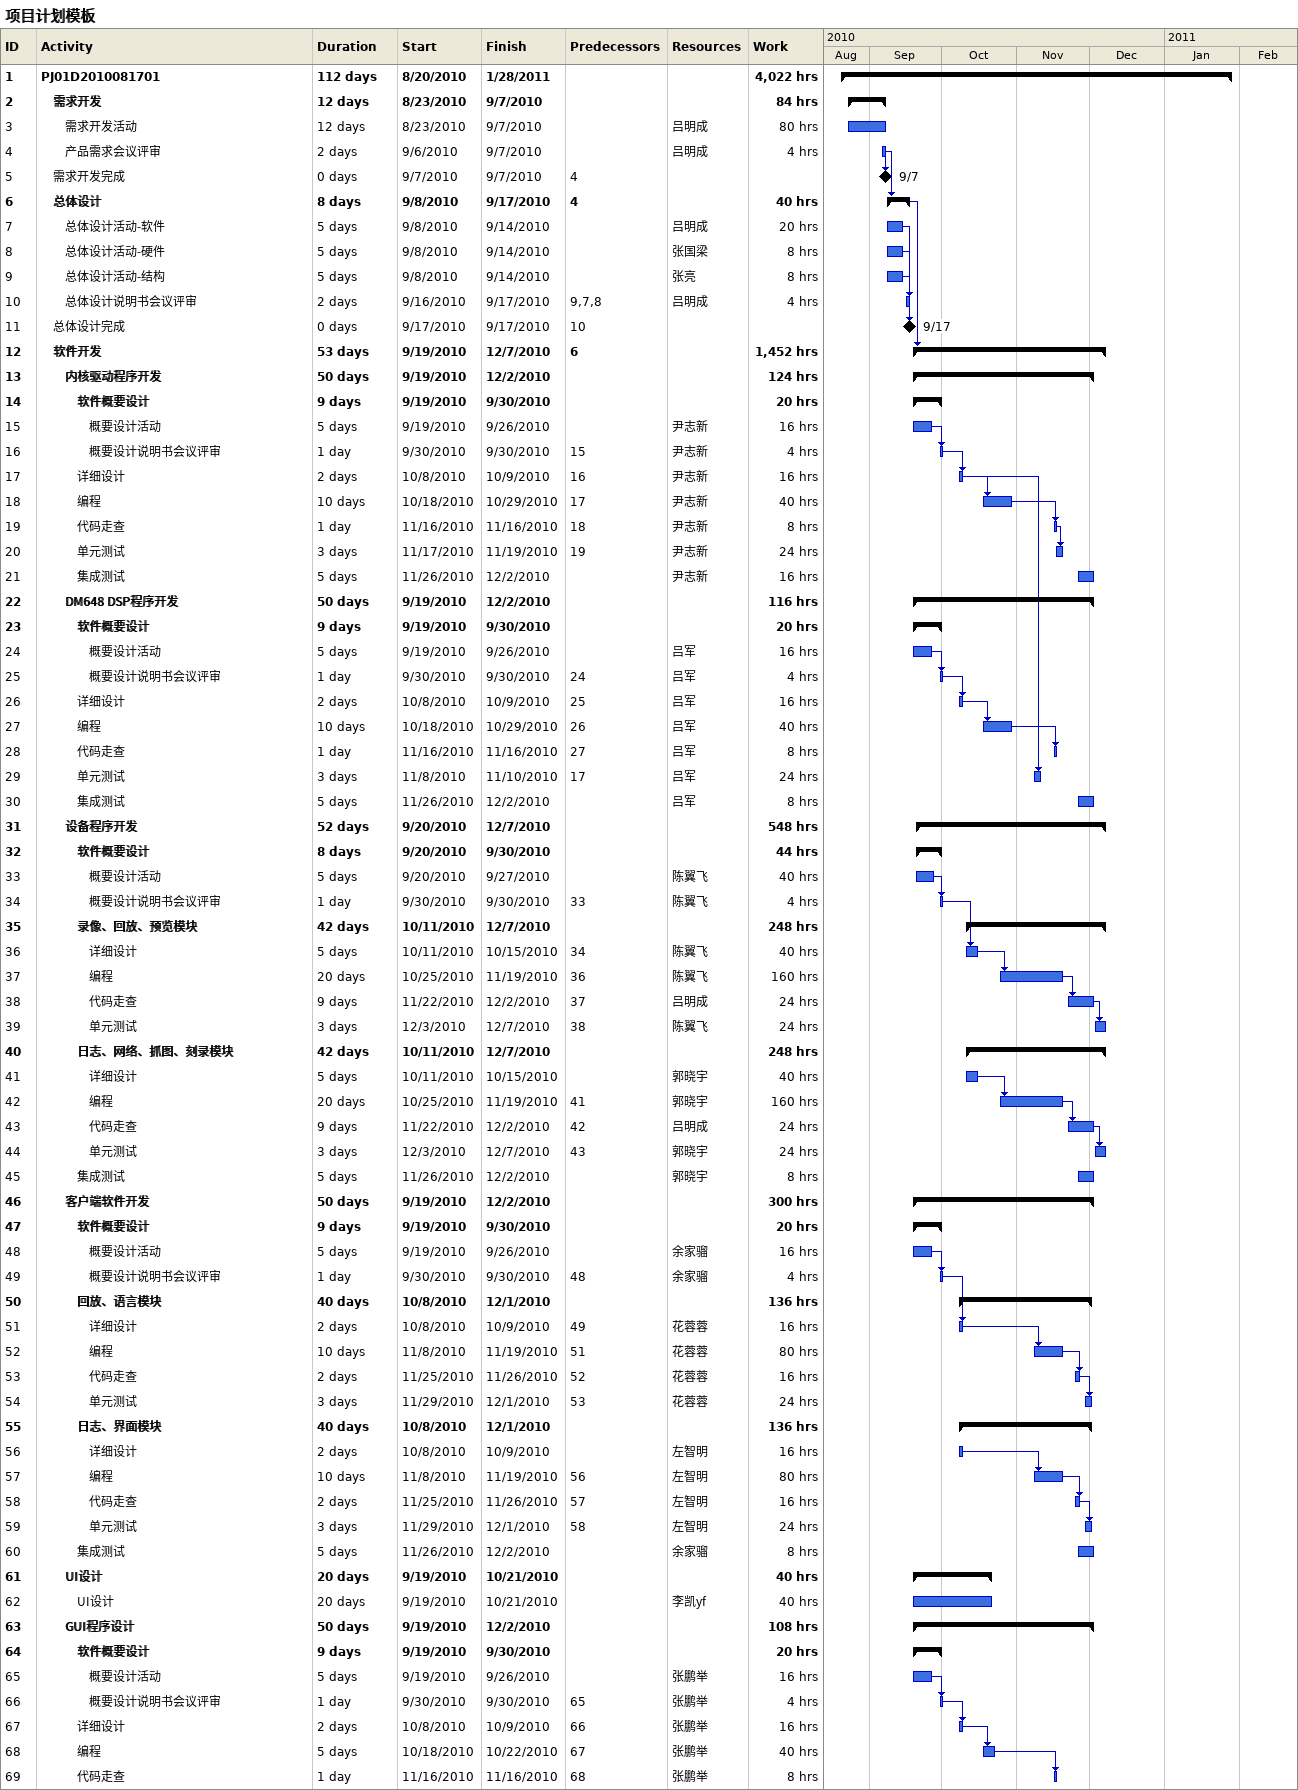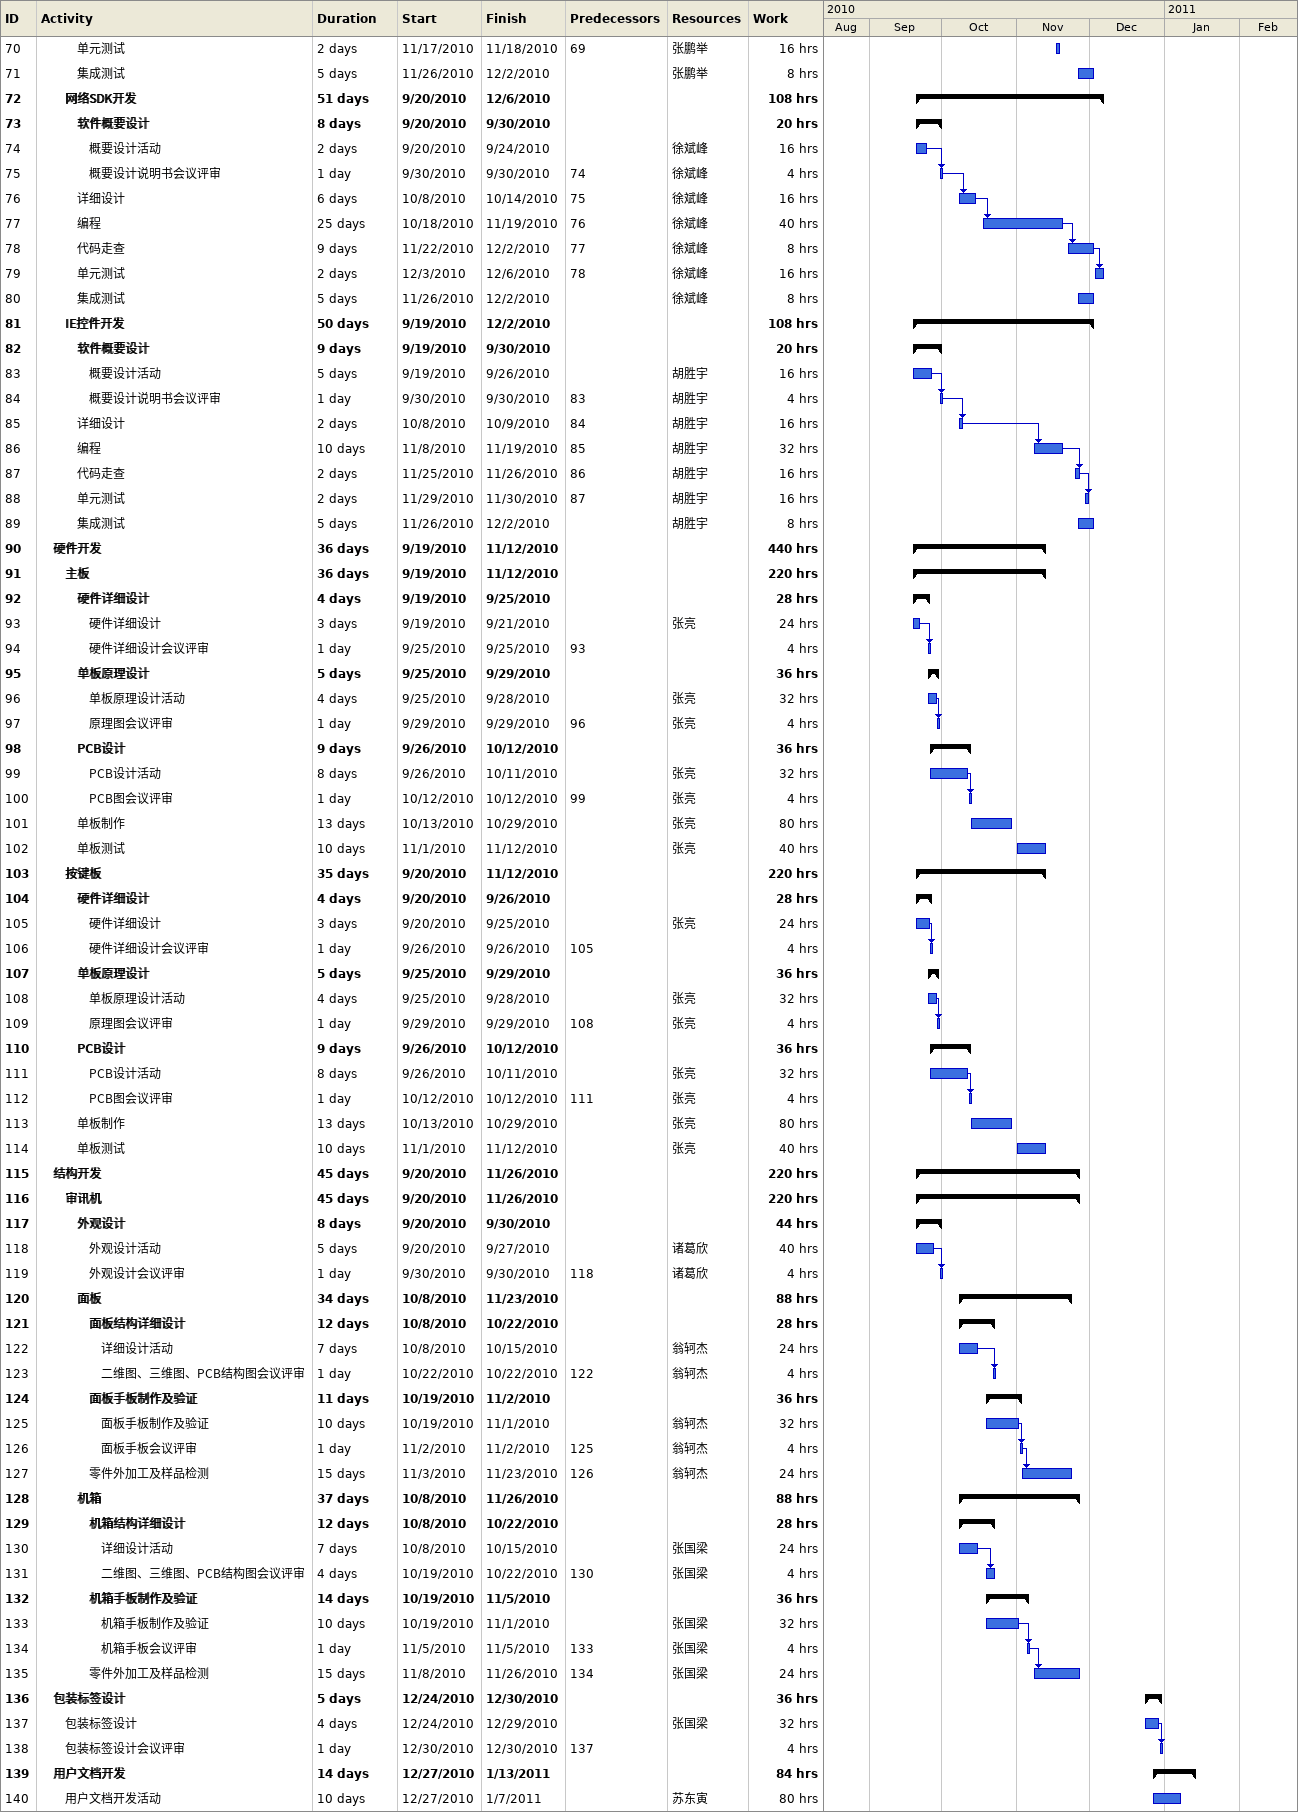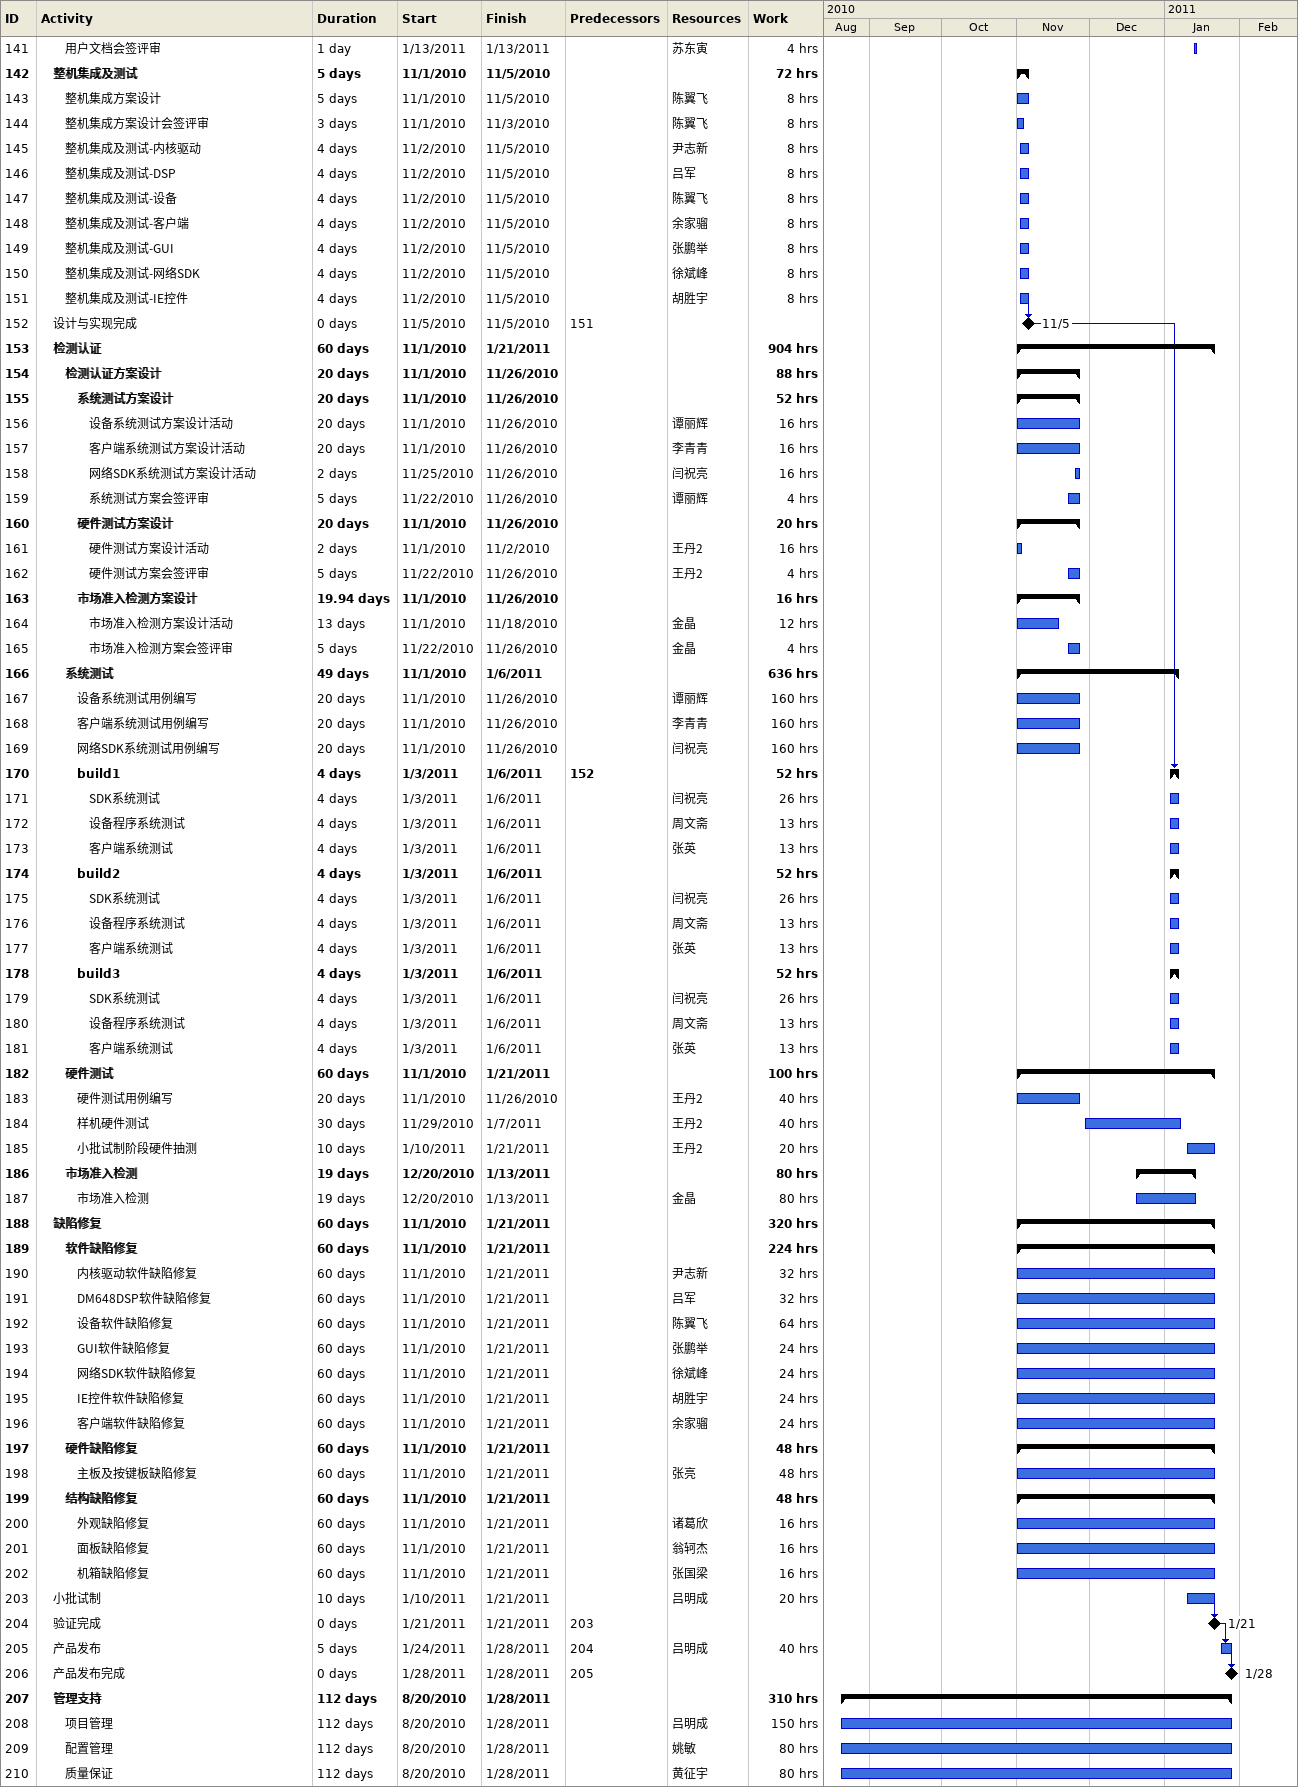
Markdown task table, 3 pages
项目计划模板

| ID | Level | Task | Duration | Start | Finish | Predecessors | Resources | Work (h) |
|---|---|---|---|---|---|---|---|---|
| 1 | 1 | **PJ01D2010081701** | 112d | 2010-08-20 | 2011-01-28 |  |  | 4022 |
| 2 | 2 | **需求开发** | 12d | 2010-08-23 | 2010-09-07 |  |  | 84 |
| 3 | 3 | 需求开发活动 | 12d | 2010-08-23 | 2010-09-07 |  | 吕明成 | 80 |
| 4 | 3 | 产品需求会议评审 | 2d | 2010-09-06 | 2010-09-07 |  | 吕明成 | 4 |
| 5 | 2 | 需求开发完成 | 0d | 2010-09-07 | 2010-09-07 | 4 |  |  |
| 6 | 2 | **总体设计** | 8d | 2010-09-08 | 2010-09-17 | 4 |  | 40 |
| 7 | 3 | 总体设计活动-软件 | 5d | 2010-09-08 | 2010-09-14 |  | 吕明成 | 20 |
| 8 | 3 | 总体设计活动-硬件 | 5d | 2010-09-08 | 2010-09-14 |  | 张国梁 | 8 |
| 9 | 3 | 总体设计活动-结构 | 5d | 2010-09-08 | 2010-09-14 |  | 张亮 | 8 |
| 10 | 3 | 总体设计说明书会议评审 | 2d | 2010-09-16 | 2010-09-17 | 9, 7, 8 | 吕明成 | 4 |
| 11 | 2 | 总体设计完成 | 0d | 2010-09-17 | 2010-09-17 | 10 |  |  |
| 12 | 2 | **软件开发** | 53d | 2010-09-19 | 2010-12-07 | 6 |  | 1452 |
| 13 | 3 | **内核驱动程序开发** | 50d | 2010-09-19 | 2010-12-02 |  |  | 124 |
| 14 | 4 | **软件概要设计** | 9d | 2010-09-19 | 2010-09-30 |  |  | 20 |
| 15 | 5 | 概要设计活动 | 5d | 2010-09-19 | 2010-09-26 |  | 尹志新 | 16 |
| 16 | 5 | 概要设计说明书会议评审 | 1d | 2010-09-30 | 2010-09-30 | 15 | 尹志新 | 4 |
| 17 | 4 | 详细设计 | 2d | 2010-10-08 | 2010-10-09 | 16 | 尹志新 | 16 |
| 18 | 4 | 编程 | 10d | 2010-10-18 | 2010-10-29 | 17 | 尹志新 | 40 |
| 19 | 4 | 代码走查 | 1d | 2010-11-16 | 2010-11-16 | 18 | 尹志新 | 8 |
| 20 | 4 | 单元测试 | 3d | 2010-11-17 | 2010-11-19 | 19 | 尹志新 | 24 |
| 21 | 4 | 集成测试 | 5d | 2010-11-26 | 2010-12-02 |  | 尹志新 | 16 |
| 22 | 3 | **DM648 DSP程序开发** | 50d | 2010-09-19 | 2010-12-02 |  |  | 116 |
| 23 | 4 | **软件概要设计** | 9d | 2010-09-19 | 2010-09-30 |  |  | 20 |
| 24 | 5 | 概要设计活动 | 5d | 2010-09-19 | 2010-09-26 |  | 吕军 | 16 |
| 25 | 5 | 概要设计说明书会议评审 | 1d | 2010-09-30 | 2010-09-30 | 24 | 吕军 | 4 |
| 26 | 4 | 详细设计 | 2d | 2010-10-08 | 2010-10-09 | 25 | 吕军 | 16 |
| 27 | 4 | 编程 | 10d | 2010-10-18 | 2010-10-29 | 26 | 吕军 | 40 |
| 28 | 4 | 代码走查 | 1d | 2010-11-16 | 2010-11-16 | 27 | 吕军 | 8 |
| 29 | 4 | 单元测试 | 3d | 2010-11-08 | 2010-11-10 | 17 | 吕军 | 24 |
| 30 | 4 | 集成测试 | 5d | 2010-11-26 | 2010-12-02 |  | 吕军 | 8 |
| 31 | 3 | **设备程序开发** | 52d | 2010-09-20 | 2010-12-07 |  |  | 548 |
| 32 | 4 | **软件概要设计** | 8d | 2010-09-20 | 2010-09-30 |  |  | 44 |
| 33 | 5 | 概要设计活动 | 5d | 2010-09-20 | 2010-09-27 |  | 陈翼飞 | 40 |
| 34 | 5 | 概要设计说明书会议评审 | 1d | 2010-09-30 | 2010-09-30 | 33 | 陈翼飞 | 4 |
| 35 | 4 | **录像、回放、预览模块** | 42d | 2010-10-11 | 2010-12-07 |  |  | 248 |
| 36 | 5 | 详细设计 | 5d | 2010-10-11 | 2010-10-15 | 34 | 陈翼飞 | 40 |
| 37 | 5 | 编程 | 20d | 2010-10-25 | 2010-11-19 | 36 | 陈翼飞 | 160 |
| 38 | 5 | 代码走查 | 9d | 2010-11-22 | 2010-12-02 | 37 | 吕明成 | 24 |
| 39 | 5 | 单元测试 | 3d | 2010-12-03 | 2010-12-07 | 38 | 陈翼飞 | 24 |
| 40 | 4 | **日志、网络、抓图、刻录模块** | 42d | 2010-10-11 | 2010-12-07 |  |  | 248 |
| 41 | 5 | 详细设计 | 5d | 2010-10-11 | 2010-10-15 |  | 郭晓宇 | 40 |
| 42 | 5 | 编程 | 20d | 2010-10-25 | 2010-11-19 | 41 | 郭晓宇 | 160 |
| 43 | 5 | 代码走查 | 9d | 2010-11-22 | 2010-12-02 | 42 | 吕明成 | 24 |
| 44 | 5 | 单元测试 | 3d | 2010-12-03 | 2010-12-07 | 43 | 郭晓宇 | 24 |
| 45 | 4 | 集成测试 | 5d | 2010-11-26 | 2010-12-02 |  | 郭晓宇 | 8 |
| 46 | 3 | **客户端软件开发** | 50d | 2010-09-19 | 2010-12-02 |  |  | 300 |
| 47 | 4 | **软件概要设计** | 9d | 2010-09-19 | 2010-09-30 |  |  | 20 |
| 48 | 5 | 概要设计活动 | 5d | 2010-09-19 | 2010-09-26 |  | 余家骝 | 16 |
| 49 | 5 | 概要设计说明书会议评审 | 1d | 2010-09-30 | 2010-09-30 | 48 | 余家骝 | 4 |
| 50 | 4 | **回放、语言模块** | 40d | 2010-10-08 | 2010-12-01 |  |  | 136 |
| 51 | 5 | 详细设计 | 2d | 2010-10-08 | 2010-10-09 | 49 | 花蓉蓉 | 16 |
| 52 | 5 | 编程 | 10d | 2010-11-08 | 2010-11-19 | 51 | 花蓉蓉 | 80 |
| 53 | 5 | 代码走查 | 2d | 2010-11-25 | 2010-11-26 | 52 | 花蓉蓉 | 16 |
| 54 | 5 | 单元测试 | 3d | 2010-11-29 | 2010-12-01 | 53 | 花蓉蓉 | 24 |
| 55 | 4 | **日志、界面模块** | 40d | 2010-10-08 | 2010-12-01 |  |  | 136 |
| 56 | 5 | 详细设计 | 2d | 2010-10-08 | 2010-10-09 |  | 左智明 | 16 |
| 57 | 5 | 编程 | 10d | 2010-11-08 | 2010-11-19 | 56 | 左智明 | 80 |
| 58 | 5 | 代码走查 | 2d | 2010-11-25 | 2010-11-26 | 57 | 左智明 | 16 |
| 59 | 5 | 单元测试 | 3d | 2010-11-29 | 2010-12-01 | 58 | 左智明 | 24 |
| 60 | 4 | 集成测试 | 5d | 2010-11-26 | 2010-12-02 |  | 余家骝 | 8 |
| 61 | 3 | **UI设计** | 20d | 2010-09-19 | 2010-10-21 |  |  | 40 |
| 62 | 4 | UI设计 | 20d | 2010-09-19 | 2010-10-21 |  | 李凯yf | 40 |
| 63 | 3 | **GUI程序设计** | 50d | 2010-09-19 | 2010-12-02 |  |  | 108 |
| 64 | 4 | **软件概要设计** | 9d | 2010-09-19 | 2010-09-30 |  |  | 20 |
| 65 | 5 | 概要设计活动 | 5d | 2010-09-19 | 2010-09-26 |  | 张鹏举 | 16 |
| 66 | 5 | 概要设计说明书会议评审 | 1d | 2010-09-30 | 2010-09-30 | 65 | 张鹏举 | 4 |
| 67 | 4 | 详细设计 | 2d | 2010-10-08 | 2010-10-09 | 66 | 张鹏举 | 16 |
| 68 | 4 | 编程 | 5d | 2010-10-18 | 2010-10-22 | 67 | 张鹏举 | 40 |
| 69 | 4 | 代码走查 | 1d | 2010-11-16 | 2010-11-16 | 68 | 张鹏举 | 8 |
| 70 | 4 | 单元测试 | 2d | 2010-11-17 | 2010-11-18 | 69 | 张鹏举 | 16 |
| 71 | 4 | 集成测试 | 5d | 2010-11-26 | 2010-12-02 |  | 张鹏举 | 8 |
| 72 | 3 | **网络SDK开发** | 51d | 2010-09-20 | 2010-12-06 |  |  | 108 |
| 73 | 4 | **软件概要设计** | 8d | 2010-09-20 | 2010-09-30 |  |  | 20 |
| 74 | 5 | 概要设计活动 | 2d | 2010-09-20 | 2010-09-24 |  | 徐斌峰 | 16 |
| 75 | 5 | 概要设计说明书会议评审 | 1d | 2010-09-30 | 2010-09-30 | 74 | 徐斌峰 | 4 |
| 76 | 4 | 详细设计 | 6d | 2010-10-08 | 2010-10-14 | 75 | 徐斌峰 | 16 |
| 77 | 4 | 编程 | 25d | 2010-10-18 | 2010-11-19 | 76 | 徐斌峰 | 40 |
| 78 | 4 | 代码走查 | 9d | 2010-11-22 | 2010-12-02 | 77 | 徐斌峰 | 8 |
| 79 | 4 | 单元测试 | 2d | 2010-12-03 | 2010-12-06 | 78 | 徐斌峰 | 16 |
| 80 | 4 | 集成测试 | 5d | 2010-11-26 | 2010-12-02 |  | 徐斌峰 | 8 |
| 81 | 3 | **IE控件开发** | 50d | 2010-09-19 | 2010-12-02 |  |  | 108 |
| 82 | 4 | **软件概要设计** | 9d | 2010-09-19 | 2010-09-30 |  |  | 20 |
| 83 | 5 | 概要设计活动 | 5d | 2010-09-19 | 2010-09-26 |  | 胡胜宇 | 16 |
| 84 | 5 | 概要设计说明书会议评审 | 1d | 2010-09-30 | 2010-09-30 | 83 | 胡胜宇 | 4 |
| 85 | 4 | 详细设计 | 2d | 2010-10-08 | 2010-10-09 | 84 | 胡胜宇 | 16 |
| 86 | 4 | 编程 | 10d | 2010-11-08 | 2010-11-19 | 85 | 胡胜宇 | 32 |
| 87 | 4 | 代码走查 | 2d | 2010-11-25 | 2010-11-26 | 86 | 胡胜宇 | 16 |
| 88 | 4 | 单元测试 | 2d | 2010-11-29 | 2010-11-30 | 87 | 胡胜宇 | 16 |
| 89 | 4 | 集成测试 | 5d | 2010-11-26 | 2010-12-02 |  | 胡胜宇 | 8 |
| 90 | 2 | **硬件开发** | 36d | 2010-09-19 | 2010-11-12 |  |  | 440 |
| 91 | 3 | **主板** | 36d | 2010-09-19 | 2010-11-12 |  |  | 220 |
| 92 | 4 | **硬件详细设计** | 4d | 2010-09-19 | 2010-09-25 |  |  | 28 |
| 93 | 5 | 硬件详细设计 | 3d | 2010-09-19 | 2010-09-21 |  | 张亮 | 24 |
| 94 | 5 | 硬件详细设计会议评审 | 1d | 2010-09-25 | 2010-09-25 | 93 |  | 4 |
| 95 | 4 | **单板原理设计** | 5d | 2010-09-25 | 2010-09-29 |  |  | 36 |
| 96 | 5 | 单板原理设计活动 | 4d | 2010-09-25 | 2010-09-28 |  | 张亮 | 32 |
| 97 | 5 | 原理图会议评审 | 1d | 2010-09-29 | 2010-09-29 | 96 | 张亮 | 4 |
| 98 | 4 | **PCB设计** | 9d | 2010-09-26 | 2010-10-12 |  |  | 36 |
| 99 | 5 | PCB设计活动 | 8d | 2010-09-26 | 2010-10-11 |  | 张亮 | 32 |
| 100 | 5 | PCB图会议评审 | 1d | 2010-10-12 | 2010-10-12 | 99 | 张亮 | 4 |
| 101 | 4 | 单板制作 | 13d | 2010-10-13 | 2010-10-29 |  | 张亮 | 80 |
| 102 | 4 | 单板测试 | 10d | 2010-11-01 | 2010-11-12 |  | 张亮 | 40 |
| 103 | 3 | **按键板** | 35d | 2010-09-20 | 2010-11-12 |  |  | 220 |
| 104 | 4 | **硬件详细设计** | 4d | 2010-09-20 | 2010-09-26 |  |  | 28 |
| 105 | 5 | 硬件详细设计 | 3d | 2010-09-20 | 2010-09-25 |  | 张亮 | 24 |
| 106 | 5 | 硬件详细设计会议评审 | 1d | 2010-09-26 | 2010-09-26 | 105 |  | 4 |
| 107 | 4 | **单板原理设计** | 5d | 2010-09-25 | 2010-09-29 |  |  | 36 |
| 108 | 5 | 单板原理设计活动 | 4d | 2010-09-25 | 2010-09-28 |  | 张亮 | 32 |
| 109 | 5 | 原理图会议评审 | 1d | 2010-09-29 | 2010-09-29 | 108 | 张亮 | 4 |
| 110 | 4 | **PCB设计** | 9d | 2010-09-26 | 2010-10-12 |  |  | 36 |
| 111 | 5 | PCB设计活动 | 8d | 2010-09-26 | 2010-10-11 |  | 张亮 | 32 |
| 112 | 5 | PCB图会议评审 | 1d | 2010-10-12 | 2010-10-12 | 111 | 张亮 | 4 |
| 113 | 4 | 单板制作 | 13d | 2010-10-13 | 2010-10-29 |  | 张亮 | 80 |
| 114 | 4 | 单板测试 | 10d | 2010-11-01 | 2010-11-12 |  | 张亮 | 40 |
| 115 | 2 | **结构开发** | 45d | 2010-09-20 | 2010-11-26 |  |  | 220 |
| 116 | 3 | **审讯机** | 45d | 2010-09-20 | 2010-11-26 |  |  | 220 |
| 117 | 4 | **外观设计** | 8d | 2010-09-20 | 2010-09-30 |  |  | 44 |
| 118 | 5 | 外观设计活动 | 5d | 2010-09-20 | 2010-09-27 |  | 诸葛欣 | 40 |
| 119 | 5 | 外观设计会议评审 | 1d | 2010-09-30 | 2010-09-30 | 118 | 诸葛欣 | 4 |
| 120 | 4 | **面板** | 34d | 2010-10-08 | 2010-11-23 |  |  | 88 |
| 121 | 5 | **面板结构详细设计** | 12d | 2010-10-08 | 2010-10-22 |  |  | 28 |
| 122 | 6 | 详细设计活动 | 7d | 2010-10-08 | 2010-10-15 |  | 翁轲杰 | 24 |
| 123 | 6 | 二维图、三维图、PCB结构图会议评审 | 1d | 2010-10-22 | 2010-10-22 | 122 | 翁轲杰 | 4 |
| 124 | 5 | **面板手板制作及验证** | 11d | 2010-10-19 | 2010-11-02 |  |  | 36 |
| 125 | 6 | 面板手板制作及验证 | 10d | 2010-10-19 | 2010-11-01 |  | 翁轲杰 | 32 |
| 126 | 6 | 面板手板会议评审 | 1d | 2010-11-02 | 2010-11-02 | 125 | 翁轲杰 | 4 |
| 127 | 5 | 零件外加工及样品检测 | 15d | 2010-11-03 | 2010-11-23 | 126 | 翁轲杰 | 24 |
| 128 | 4 | **机箱** | 37d | 2010-10-08 | 2010-11-26 |  |  | 88 |
| 129 | 5 | **机箱结构详细设计** | 12d | 2010-10-08 | 2010-10-22 |  |  | 28 |
| 130 | 6 | 详细设计活动 | 7d | 2010-10-08 | 2010-10-15 |  | 张国梁 | 24 |
| 131 | 6 | 二维图、三维图、PCB结构图会议评审 | 4d | 2010-10-19 | 2010-10-22 | 130 | 张国梁 | 4 |
| 132 | 5 | **机箱手板制作及验证** | 14d | 2010-10-19 | 2010-11-05 |  |  | 36 |
| 133 | 6 | 机箱手板制作及验证 | 10d | 2010-10-19 | 2010-11-01 |  | 张国梁 | 32 |
| 134 | 6 | 机箱手板会议评审 | 1d | 2010-11-05 | 2010-11-05 | 133 | 张国梁 | 4 |
| 135 | 5 | 零件外加工及样品检测 | 15d | 2010-11-08 | 2010-11-26 | 134 | 张国梁 | 24 |
| 136 | 2 | **包装标签设计** | 5d | 2010-12-24 | 2010-12-30 |  |  | 36 |
| 137 | 3 | 包装标签设计 | 4d | 2010-12-24 | 2010-12-29 |  | 张国梁 | 32 |
| 138 | 3 | 包装标签设计会议评审 | 1d | 2010-12-30 | 2010-12-30 | 137 |  | 4 |
| 139 | 2 | **用户文档开发** | 14d | 2010-12-27 | 2011-01-13 |  |  | 84 |
| 140 | 3 | 用户文档开发活动 | 10d | 2010-12-27 | 2011-01-07 |  | 苏东寅 | 80 |
| 141 | 3 | 用户文档会签评审 | 1d | 2011-01-13 | 2011-01-13 |  | 苏东寅 | 4 |
| 142 | 2 | **整机集成及测试** | 5d | 2010-11-01 | 2010-11-05 |  |  | 72 |
| 143 | 3 | 整机集成方案设计 | 5d | 2010-11-01 | 2010-11-05 |  | 陈翼飞 | 8 |
| 144 | 3 | 整机集成方案设计会签评审 | 3d | 2010-11-01 | 2010-11-03 |  | 陈翼飞 | 8 |
| 145 | 3 | 整机集成及测试-内核驱动 | 4d | 2010-11-02 | 2010-11-05 |  | 尹志新 | 8 |
| 146 | 3 | 整机集成及测试-DSP | 4d | 2010-11-02 | 2010-11-05 |  | 吕军 | 8 |
| 147 | 3 | 整机集成及测试-设备 | 4d | 2010-11-02 | 2010-11-05 |  | 陈翼飞 | 8 |
| 148 | 3 | 整机集成及测试-客户端 | 4d | 2010-11-02 | 2010-11-05 |  | 余家骝 | 8 |
| 149 | 3 | 整机集成及测试-GUI | 4d | 2010-11-02 | 2010-11-05 |  | 张鹏举 | 8 |
| 150 | 3 | 整机集成及测试-网络SDK | 4d | 2010-11-02 | 2010-11-05 |  | 徐斌峰 | 8 |
| 151 | 3 | 整机集成及测试-IE控件 | 4d | 2010-11-02 | 2010-11-05 |  | 胡胜宇 | 8 |
| 152 | 2 | 设计与实现完成 | 0d | 2010-11-05 | 2010-11-05 | 151 |  |  |
| 153 | 2 | **检测认证** | 60d | 2010-11-01 | 2011-01-21 |  |  | 904 |
| 154 | 3 | **检测认证方案设计** | 20d | 2010-11-01 | 2010-11-26 |  |  | 88 |
| 155 | 4 | **系统测试方案设计** | 20d | 2010-11-01 | 2010-11-26 |  |  | 52 |
| 156 | 5 | 设备系统测试方案设计活动 | 20d | 2010-11-01 | 2010-11-26 |  | 谭丽辉 | 16 |
| 157 | 5 | 客户端系统测试方案设计活动 | 20d | 2010-11-01 | 2010-11-26 |  | 李青青 | 16 |
| 158 | 5 | 网络SDK系统测试方案设计活动 | 2d | 2010-11-25 | 2010-11-26 |  | 闫祝亮 | 16 |
| 159 | 5 | 系统测试方案会签评审 | 5d | 2010-11-22 | 2010-11-26 |  | 谭丽辉 | 4 |
| 160 | 4 | **硬件测试方案设计** | 20d | 2010-11-01 | 2010-11-26 |  |  | 20 |
| 161 | 5 | 硬件测试方案设计活动 | 2d | 2010-11-01 | 2010-11-02 |  | 王丹2 | 16 |
| 162 | 5 | 硬件测试方案会签评审 | 5d | 2010-11-22 | 2010-11-26 |  | 王丹2 | 4 |
| 163 | 4 | **市场准入检测方案设计** | 19.94d | 2010-11-01 | 2010-11-26 |  |  | 16 |
| 164 | 5 | 市场准入检测方案设计活动 | 13d | 2010-11-01 | 2010-11-18 |  | 金晶 | 12 |
| 165 | 5 | 市场准入检测方案会签评审 | 5d | 2010-11-22 | 2010-11-26 |  | 金晶 | 4 |
| 166 | 3 | **系统测试** | 49d | 2010-11-01 | 2011-01-06 |  |  | 636 |
| 167 | 4 | 设备系统测试用例编写 | 20d | 2010-11-01 | 2010-11-26 |  | 谭丽辉 | 160 |
| 168 | 4 | 客户端系统测试用例编写 | 20d | 2010-11-01 | 2010-11-26 |  | 李青青 | 160 |
| 169 | 4 | 网络SDK系统测试用例编写 | 20d | 2010-11-01 | 2010-11-26 |  | 闫祝亮 | 160 |
| 170 | 4 | **build1** | 4d | 2011-01-03 | 2011-01-06 | 152 |  | 52 |
| 171 | 5 | SDK系统测试 | 4d | 2011-01-03 | 2011-01-06 |  | 闫祝亮 | 26 |
| 172 | 5 | 设备程序系统测试 | 4d | 2011-01-03 | 2011-01-06 |  | 周文斋 | 13 |
| 173 | 5 | 客户端系统测试 | 4d | 2011-01-03 | 2011-01-06 |  | 张英 | 13 |
| 174 | 4 | **build2** | 4d | 2011-01-03 | 2011-01-06 |  |  | 52 |
| 175 | 5 | SDK系统测试 | 4d | 2011-01-03 | 2011-01-06 |  | 闫祝亮 | 26 |
| 176 | 5 | 设备程序系统测试 | 4d | 2011-01-03 | 2011-01-06 |  | 周文斋 | 13 |
| 177 | 5 | 客户端系统测试 | 4d | 2011-01-03 | 2011-01-06 |  | 张英 | 13 |
| 178 | 4 | **build3** | 4d | 2011-01-03 | 2011-01-06 |  |  | 52 |
| 179 | 5 | SDK系统测试 | 4d | 2011-01-03 | 2011-01-06 |  | 闫祝亮 | 26 |
| 180 | 5 | 设备程序系统测试 | 4d | 2011-01-03 | 2011-01-06 |  | 周文斋 | 13 |
| 181 | 5 | 客户端系统测试 | 4d | 2011-01-03 | 2011-01-06 |  | 张英 | 13 |
| 182 | 3 | **硬件测试** | 60d | 2010-11-01 | 2011-01-21 |  |  | 100 |
| 183 | 4 | 硬件测试用例编写 | 20d | 2010-11-01 | 2010-11-26 |  | 王丹2 | 40 |
| 184 | 4 | 样机硬件测试 | 30d | 2010-11-29 | 2011-01-07 |  | 王丹2 | 40 |
| 185 | 4 | 小批试制阶段硬件抽测 | 10d | 2011-01-10 | 2011-01-21 |  | 王丹2 | 20 |
| 186 | 3 | **市场准入检测** | 19d | 2010-12-20 | 2011-01-13 |  |  | 80 |
| 187 | 4 | 市场准入检测 | 19d | 2010-12-20 | 2011-01-13 |  | 金晶 | 80 |
| 188 | 2 | **缺陷修复** | 60d | 2010-11-01 | 2011-01-21 |  |  | 320 |
| 189 | 3 | **软件缺陷修复** | 60d | 2010-11-01 | 2011-01-21 |  |  | 224 |
| 190 | 4 | 内核驱动软件缺陷修复 | 60d | 2010-11-01 | 2011-01-21 |  | 尹志新 | 32 |
| 191 | 4 | DM648DSP软件缺陷修复 | 60d | 2010-11-01 | 2011-01-21 |  | 吕军 | 32 |
| 192 | 4 | 设备软件缺陷修复 | 60d | 2010-11-01 | 2011-01-21 |  | 陈翼飞 | 64 |
| 193 | 4 | GUI软件缺陷修复 | 60d | 2010-11-01 | 2011-01-21 |  | 张鹏举 | 24 |
| 194 | 4 | 网络SDK软件缺陷修复 | 60d | 2010-11-01 | 2011-01-21 |  | 徐斌峰 | 24 |
| 195 | 4 | IE控件软件缺陷修复 | 60d | 2010-11-01 | 2011-01-21 |  | 胡胜宇 | 24 |
| 196 | 4 | 客户端软件缺陷修复 | 60d | 2010-11-01 | 2011-01-21 |  | 余家骝 | 24 |
| 197 | 3 | **硬件缺陷修复** | 60d | 2010-11-01 | 2011-01-21 |  |  | 48 |
| 198 | 4 | 主板及按键板缺陷修复 | 60d | 2010-11-01 | 2011-01-21 |  | 张亮 | 48 |
| 199 | 3 | **结构缺陷修复** | 60d | 2010-11-01 | 2011-01-21 |  |  | 48 |
| 200 | 4 | 外观缺陷修复 | 60d | 2010-11-01 | 2011-01-21 |  | 诸葛欣 | 16 |
| 201 | 4 | 面板缺陷修复 | 60d | 2010-11-01 | 2011-01-21 |  | 翁轲杰 | 16 |
| 202 | 4 | 机箱缺陷修复 | 60d | 2010-11-01 | 2011-01-21 |  | 张国梁 | 16 |
| 203 | 2 | 小批试制 | 10d | 2011-01-10 | 2011-01-21 |  | 吕明成 | 20 |
| 204 | 2 | 验证完成 | 0d | 2011-01-21 | 2011-01-21 | 203 |  |  |
| 205 | 2 | 产品发布 | 5d | 2011-01-24 | 2011-01-28 | 204 | 吕明成 | 40 |
| 206 | 2 | 产品发布完成 | 0d | 2011-01-28 | 2011-01-28 | 205 |  |  |
| 207 | 2 | **管理支持** | 112d | 2010-08-20 | 2011-01-28 |  |  | 310 |
| 208 | 3 | 项目管理 | 112d | 2010-08-20 | 2011-01-28 |  | 吕明成 | 150 |
| 209 | 3 | 配置管理 | 112d | 2010-08-20 | 2011-01-28 |  | 姚敏 | 80 |
| 210 | 3 | 质量保证 | 112d | 2010-08-20 | 2011-01-28 |  | 黄征宇 | 80 |
